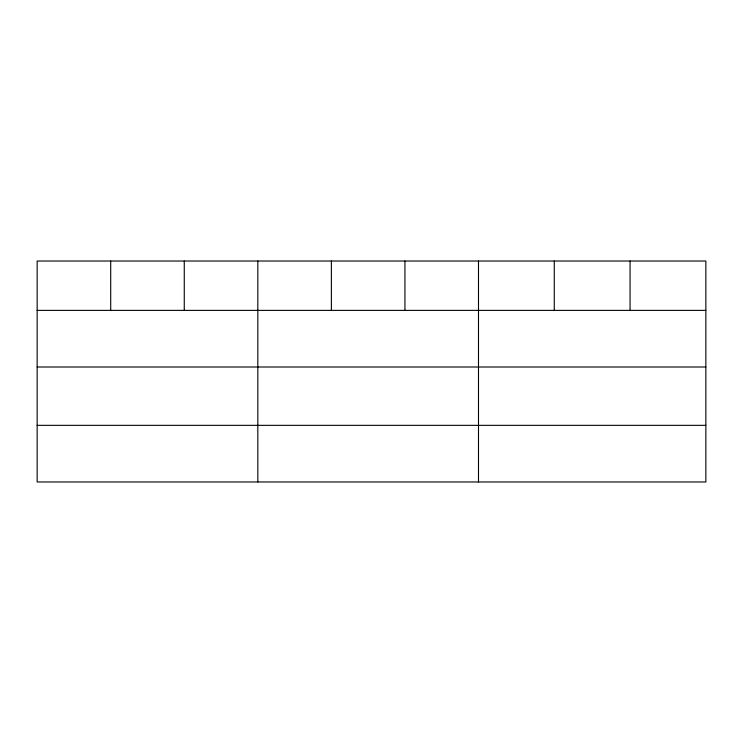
<?xml version="1.0" encoding="UTF-8"?>
<svg xmlns="http://www.w3.org/2000/svg" width="743" height="743" viewBox="0 0 743 743"><rect width="100%" height="100%" fill="white"/><g stroke="black" fill="none" stroke-linecap="round" stroke-linejoin="round"><path stroke-width="1.11" d="M705.85 367.005L705.85 261.025L37.15 261.025L37.15 481.975L705.85 481.975L705.85 367.005L37.15 367.005M37.15 310.379L705.85 310.379M37.15 425.349L705.85 425.349M630.064 261.025L630.064 310.379M554.278 261.025L554.278 310.379M478.492 261.025L478.492 481.975M404.935 261.025L404.935 310.379M331.378 261.025L331.378 310.379M257.821 261.025L257.821 481.975M184.264 261.025L184.264 310.379M110.707 261.025L110.707 310.379"/></g></svg>
